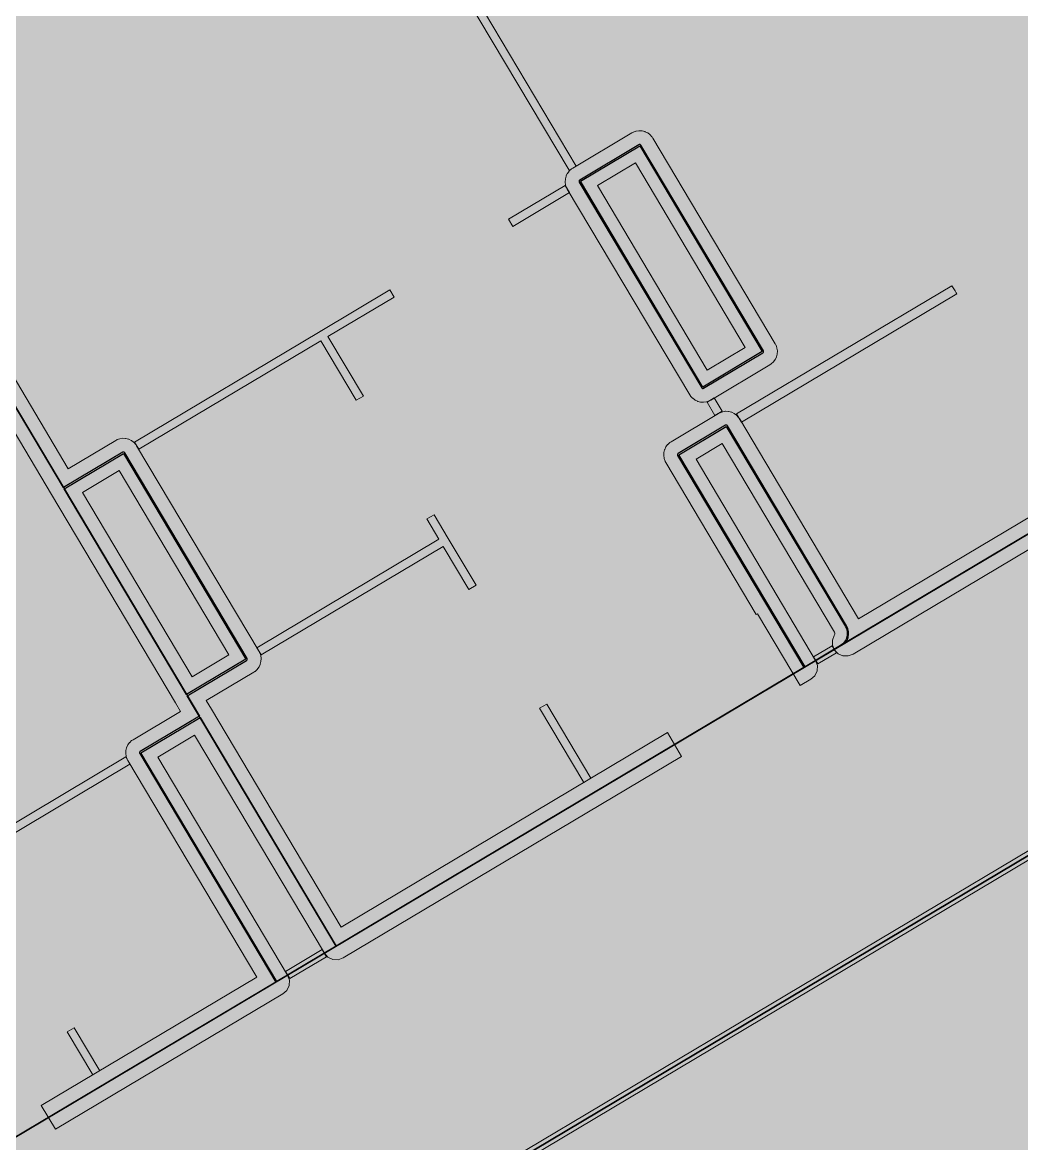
# Model space of a CAD drawing. Header units: millimetres. Extents: x 0 to 312583, y -208103 to 25097.
# Drawn here: x 166120 to 173354, y -44484 to -36372 of the extents above; entities that cross this region are included whole.
import ezdxf

# ---------------------------------------------------------------- set-up
doc = ezdxf.new("R2010")
doc.units = ezdxf.units.MM
doc.linetypes.add('Solid', pattern=[0])
for name, color, linetype, lineweight in [('Inner Walls', 5, 'Solid', 0), ('Room Walls', 47, 'Solid', 35), ('Service Area', 252, 'Solid', 25), ('Studio Apartment', 151, 'Solid', 25), ('Two-Bedroom Apartment', 1, 'Solid', 35)]:
    doc.layers.add(name, color=color, linetype=linetype, lineweight=lineweight)

msp = doc.modelspace()

# ---------------------------------------------------------------- hatches: boundary and pattern name
at = {"layer": 'Service Area', "linetype": 'Solid', "lineweight": 25}
for points in [[(170590, -37266), (171476, -38754), (171046, -39010), (170160, -37521)], [(176726, -38093), (186799, -55010), (185080, -56033), (176031, -40834), (159298, -50797), (158275, -49078)], [(170873, -39500), (171216, -39296), (172078, -40744), (172087, -40761), (172091, -40780), (172092, -40800), (172089, -40819), (172083, -40838), (172073, -40854), (172059, -40869), (172044, -40881), (171786, -41034)], [(166852, -39491), (167738, -40980), (167309, -41235), (166422, -39747)], [(178001, -44142), (171385, -48081), (169416, -44773), (176031, -40834), (176031, -40834)], [(167962, -43311), (166977, -41657), (167407, -41401), (168392, -43055)]]:
    msp.add_hatch(color=254, dxfattribs=at).paths.add_polyline_path(points, flags=0)
at = {"layer": 'Studio Apartment', "linetype": 'Solid', "lineweight": 25}
msp.add_hatch(color=252, dxfattribs=at).paths.add_polyline_path([(161080, -38447), (164453, -36439), (167402, -41392), (166972, -41648), (166971, -41649), (166969, -41651), (166968, -41652), (166968, -41654), (166967, -41656), (166968, -41658), (166968, -41660), (166969, -41662), (167954, -43316), (165019, -45063)], flags=0)
at = {"layer": 'Two-Bedroom Apartment', "linetype": 'Solid', "lineweight": 25}
h = msp.add_hatch(color=151, dxfattribs=at)
h.paths.add_polyline_path([(164453, -36439), (168190, -34213), (171927, -31988), (171929, -31987), (179403, -27537), (179403, -27537), (181629, -31275), (174154, -35725), (175866, -38605), (172130, -40829), (172083, -40857), (172091, -40843), (172092, -40841), (172099, -40823), (172099, -40821), (172102, -40801), (172102, -40799), (172101, -40780), (172101, -40778), (172096, -40759), (172096, -40757), (172087, -40739), (172087, -40738), (171225, -39291), (171224, -39289), (171222, -39288), (171221, -39287), (171219, -39286), (171217, -39286), (171215, -39286), (171213, -39286), (171211, -39287), (170868, -39492), (170866, -39493), (170865, -39494), (170864, -39496), (170863, -39498), (170863, -39500), (170863, -39502), (170863, -39504), (170864, -39505), (171777, -41039), (168392, -43055), (167314, -41244), (167743, -40988), (167745, -40987), (167746, -40986), (167747, -40984), (167748, -40982), (167748, -40980), (167748, -40978), (167748, -40976), (167747, -40974), (166861, -39486), (166859, -39484), (166858, -39483), (166856, -39482), (166854, -39481), (166852, -39481), (166850, -39481), (166849, -39482), (166847, -39482), (166417, -39738)], flags=0)
h.paths.add_polyline_path([(170584, -37257), (170155, -37513), (170153, -37514), (170152, -37515), (170151, -37517), (170150, -37519), (170150, -37521), (170150, -37523), (170151, -37525), (170151, -37527), (171038, -39015), (171039, -39017), (171040, -39018), (171042, -39019), (171044, -39020), (171046, -39020), (171048, -39020), (171050, -39019), (171051, -39019), (171481, -38763), (171483, -38762), (171484, -38760), (171485, -38759), (171486, -38757), (171486, -38755), (171486, -38753), (171485, -38751), (171485, -38749), (170598, -37260), (170597, -37259), (170596, -37258), (170594, -37257), (170592, -37256), (170590, -37256), (170588, -37256), (170586, -37256)], flags=0)

# ---------------------------------------------------------------- linework, layer by layer
at = {"layer": 'Inner Walls', "color": 47, "linetype": 'Solid', "lineweight": 15}
for p, q in [((164667, -36602), (166452, -39601)), ((166331, -39789), (164495, -36705)), ((170104, -37427), (170533, -37171)), ((170533, -37171), (170542, -37166)), ((170542, -37166), (170544, -37166)), ((170544, -37166), (170562, -37159)), ((170562, -37159), (170564, -37159)), ((170564, -37159), (170584, -37156)), ((170584, -37156), (170586, -37156)), ((170586, -37156), (170605, -37157)), ((170605, -37157), (170607, -37157)), ((170607, -37157), (170626, -37162)), ((170626, -37162), (170628, -37163)), ((170628, -37163), (170646, -37171)), ((170646, -37171), (170647, -37172)), ((170647, -37172), (170663, -37184)), ((170663, -37184), (170664, -37185)), ((170664, -37185), (170678, -37200)), ((170678, -37200), (170679, -37201)), ((170679, -37201), (170684, -37209)), ((170684, -37209), (171570, -38698)), ((170558, -37389), (170284, -37553)), ((171352, -38723), (170558, -37389)), ((170057, -37483), (170065, -37465)), ((170065, -37465), (170066, -37464)), ((170066, -37464), (170078, -37448)), ((170078, -37448), (170079, -37447)), ((170079, -37447), (170094, -37433)), ((170094, -37433), (170096, -37432)), ((170096, -37432), (170104, -37427)), ((170050, -37525), (170051, -37506)), ((170050, -37527), (170050, -37525)), ((170053, -37547), (170050, -37527)), ((170051, -37504), (170056, -37485)), ((170051, -37506), (170051, -37504)), ((170053, -37549), (170053, -37547)), ((170060, -37567), (170053, -37549)), ((170056, -37485), (170057, -37483)), ((170284, -37553), (171078, -38887)), ((170061, -37569), (170060, -37567)), ((170065, -37578), (170061, -37569)), ((170952, -39066), (170065, -37578)), ((172173, -40687), (175729, -38570)), ((175918, -38691), (172134, -40943)), ((171078, -38887), (171352, -38723)), ((171570, -38698), (171575, -38707)), ((171575, -38707), (171576, -38708)), ((171576, -38708), (171582, -38727)), ((171584, -38772), (171580, -38791)), ((171582, -38727), (171583, -38729)), ((171583, -38729), (171586, -38748)), ((171585, -38770), (171584, -38772)), ((171586, -38750), (171585, -38770)), ((171586, -38748), (171586, -38750)), ((171532, -38849), (171103, -39105)), ((171540, -38843), (171532, -38849)), ((171542, -38842), (171540, -38843)), ((171557, -38829), (171542, -38842)), ((171558, -38828), (171557, -38829)), ((171570, -38812), (171558, -38828)), ((171571, -38810), (171570, -38812)), ((171579, -38793), (171571, -38810)), ((171580, -38791), (171579, -38793)), ((170957, -39074), (170952, -39066)), ((170958, -39076), (170957, -39074)), ((170971, -39091), (170958, -39076)), ((170973, -39092), (170971, -39091)), ((170989, -39104), (170973, -39092)), ((170990, -39105), (170989, -39104)), ((171008, -39113), (170990, -39105)), ((171010, -39114), (171008, -39113)), ((171029, -39119), (171010, -39114)), ((171031, -39119), (171029, -39119)), ((171050, -39120), (171031, -39119)), ((171052, -39120), (171050, -39120)), ((171072, -39117), (171052, -39120)), ((171074, -39117), (171072, -39117)), ((171092, -39110), (171074, -39117)), ((171094, -39109), (171092, -39110)), ((171103, -39105), (171094, -39109)), ((170816, -39406), (171160, -39201)), ((171160, -39201), (171169, -39197)), ((171169, -39197), (171171, -39196)), ((171171, -39196), (171189, -39189)), ((171189, -39189), (171191, -39189)), ((171191, -39189), (171210, -39186)), ((171210, -39186), (171212, -39186)), ((171212, -39186), (171232, -39187)), ((171232, -39187), (171234, -39187)), ((171234, -39187), (171253, -39192)), ((171253, -39192), (171255, -39193)), ((171255, -39193), (171272, -39201)), ((171272, -39201), (171274, -39202)), ((171274, -39202), (171290, -39214)), ((171290, -39214), (171291, -39215)), ((171291, -39215), (171304, -39230)), ((171304, -39230), (171305, -39231)), ((171305, -39231), (171311, -39239)), ((171311, -39239), (172173, -40687)), ((166452, -39601), (166796, -39396)), ((166796, -39396), (166804, -39392)), ((166804, -39392), (166806, -39391)), ((166806, -39391), (166825, -39384)), ((166825, -39384), (166826, -39384)), ((166826, -39384), (166846, -39381)), ((166846, -39381), (166848, -39381)), ((166848, -39381), (166867, -39382)), ((166867, -39382), (166869, -39382)), ((166869, -39382), (166888, -39387)), ((166888, -39387), (166890, -39388)), ((166890, -39388), (166908, -39396)), ((166908, -39396), (166910, -39397)), ((166910, -39397), (166925, -39409)), ((166925, -39409), (166927, -39410)), ((166927, -39410), (166940, -39425)), ((166940, -39425), (166941, -39427)), ((170791, -39427), (170792, -39426)), ((170792, -39426), (170807, -39412)), ((170807, -39412), (170808, -39411)), ((170808, -39411), (170816, -39406)), ((171185, -39419), (170997, -39531)), ((171999, -40785), (171185, -39419)), ((166941, -39427), (166946, -39435)), ((166946, -39435), (167833, -40923)), ((170763, -39504), (170764, -39485)), ((170763, -39506), (170763, -39504)), ((170766, -39526), (170763, -39506)), ((170764, -39483), (170769, -39464)), ((170764, -39485), (170764, -39483)), ((170769, -39464), (170770, -39462)), ((170770, -39462), (170778, -39444)), ((170778, -39444), (170779, -39443)), ((170779, -39443), (170791, -39427)), ((170766, -39528), (170766, -39526)), ((170773, -39546), (170766, -39528)), ((170774, -39548), (170773, -39546)), ((170778, -39557), (170774, -39548)), ((171433, -40656), (170778, -39557)), ((170997, -39531), (171863, -40988)), ((166821, -39615), (166554, -39773)), ((167615, -40948), (166821, -39615)), ((167228, -41295), (166331, -39789)), ((166554, -39773), (167348, -41107)), ((171442, -40651), (171433, -40656)), ((171751, -41171), (171442, -40651)), ((171996, -40807), (172001, -40799)), ((172001, -40791), (171999, -40785)), ((172002, -40793), (172001, -40791)), ((172001, -40799), (172002, -40797)), ((172002, -40795), (172002, -40793)), ((172002, -40797), (172002, -40795)), ((171984, -40842), (171996, -40807)), ((171985, -40879), (171984, -40842)), ((172000, -40914), (171985, -40879)), ((167348, -41107), (167615, -40948)), ((167833, -40923), (167837, -40932)), ((167837, -40932), (167838, -40934)), ((167838, -40934), (167845, -40952)), ((167845, -40952), (167845, -40954)), ((167845, -40954), (167848, -40974)), ((172026, -40940), (172000, -40914)), ((172061, -40955), (172026, -40940)), ((172098, -40956), (172061, -40955)), ((172134, -40943), (172098, -40956)), ((167832, -41037), (167820, -41053)), ((167833, -41036), (167832, -41037)), ((167841, -41018), (167833, -41036)), ((167842, -41016), (167841, -41018)), ((167847, -40997), (167842, -41016)), ((167848, -40976), (167847, -40995)), ((167847, -40995), (167847, -40997)), ((167848, -40974), (167848, -40976)), ((171863, -40988), (171876, -41025)), ((171876, -41025), (171874, -41064)), ((167795, -41074), (167451, -41279)), ((167803, -41069), (167795, -41074)), ((167804, -41068), (167803, -41069)), ((167819, -41054), (167804, -41068)), ((167820, -41053), (167819, -41054)), ((171828, -41125), (171751, -41171)), ((171857, -41099), (171828, -41125)), ((171874, -41064), (171857, -41099)), ((167451, -41279), (167488, -41341)), ((166921, -41562), (167265, -41357)), ((167265, -41357), (167228, -41295)), ((167488, -41341), (168427, -42918)), ((167367, -41529), (167101, -41688)), ((168306, -43106), (167367, -41529)), ((168427, -42918), (170790, -41511)), ((170790, -41511), (170892, -41683)), ((166874, -41618), (166883, -41601)), ((166883, -41601), (166884, -41599)), ((166884, -41599), (166896, -41583)), ((166896, -41583), (166897, -41582)), ((166897, -41582), (166911, -41569)), ((166911, -41569), (166913, -41567)), ((166913, -41567), (166921, -41562)), ((166868, -41661), (166869, -41641)), ((166868, -41663), (166868, -41661)), ((166871, -41682), (166868, -41663)), ((166869, -41639), (166874, -41620)), ((166869, -41641), (166869, -41639)), ((166871, -41684), (166871, -41682)), ((166878, -41702), (166871, -41684)), ((166874, -41620), (166874, -41618)), ((167101, -41688), (168040, -43265)), ((170892, -41683), (168443, -43141)), ((166878, -41704), (166878, -41702)), ((166883, -41713), (166878, -41704)), ((167817, -43281), (166883, -41713)), ((168332, -43135), (168306, -43106)), ((168367, -43152), (168332, -43135)), ((168406, -43154), (168367, -43152)), ((168443, -43141), (168406, -43154)), ((166257, -44209), (167817, -43281)), ((168040, -43265), (168053, -43301)), ((168053, -43301), (168051, -43340)), ((168034, -43376), (168005, -43402)), ((168051, -43340), (168034, -43376)), ((168005, -43402), (166359, -44381)), ((166359, -44381), (166257, -44209))]:
    msp.add_line(p, q, dxfattribs=at)
for p in [(166331, -39789), (167228, -41295), (167488, -41341)]:
    msp.add_point(p, dxfattribs=at)
at = {"layer": 'Room Walls', "color": 47, "linetype": 'Solid', "lineweight": 9}
for p, q in [((170078, -37442), (168293, -34443)), ((168344, -34413), (170129, -37412)), ((170129, -37412), (170078, -37442)), ((169640, -37796), (170050, -37552)), ((170050, -37552), (170081, -37603)), ((170081, -37603), (169671, -37848)), ((169671, -37848), (169640, -37796)), ((171290, -39205), (172850, -38277)), ((172850, -38277), (172872, -38314)), ((168276, -38608), (168781, -38308)), ((168811, -38359), (168332, -38645)), ((168781, -38308), (168811, -38359)), ((172885, -38337), (171326, -39265)), ((172872, -38314), (172880, -38328)), ((172880, -38328), (172885, -38337)), ((166931, -39409), (168276, -38608)), ((168281, -38675), (166962, -39460)), ((168537, -39106), (168281, -38675)), ((168332, -38645), (168589, -39076)), ((168589, -39076), (168537, -39106)), ((171077, -39120), (171128, -39089)), ((171128, -39089), (171186, -39186)), ((171134, -39217), (171077, -39120)), ((171186, -39186), (171134, -39217)), ((171321, -39257), (171290, -39205)), ((171326, -39265), (171321, -39257)), ((166962, -39460), (166931, -39409)), ((169049, -39965), (169100, -39935)), ((169136, -40112), (169049, -39965)), ((169100, -39935), (169203, -40107)), ((167817, -40898), (169136, -40112)), ((169203, -40107), (169404, -40445)), ((169167, -40164), (167848, -40949)), ((169353, -40476), (169167, -40164)), ((169404, -40445), (169353, -40476)), ((169485, -44697), (176016, -40808)), ((176021, -40875), (169515, -44748)), ((171848, -40962), (171982, -40882)), ((171982, -40882), (172013, -40934)), ((167833, -40923), (167817, -40898)), ((167848, -40949), (167833, -40923)), ((171879, -41014), (171848, -40962)), ((172013, -40934), (171879, -41014)), ((169864, -41335), (169916, -41305)), ((170184, -41872), (169864, -41335)), ((169916, -41305), (170235, -41841)), ((165705, -42379), (166868, -41687)), ((166868, -41687), (166883, -41713)), ((166898, -41739), (165762, -42415)), ((166883, -41713), (166898, -41739)), ((170235, -41841), (170184, -41872)), ((168024, -43239), (168291, -43080)), ((168321, -43132), (168055, -43290)), ((168291, -43080), (168321, -43132)), ((168055, -43290), (168024, -43239)), ((166443, -43677), (166495, -43646)), ((166629, -43988), (166443, -43677)), ((166495, -43646), (166680, -43958)), ((166680, -43958), (166629, -43988))]:
    msp.add_line(p, q, dxfattribs=at)
for p in [(168276, -38608), (171321, -39257)]:
    msp.add_point(p, dxfattribs=at)
at = {"layer": 'Service Area', "color": 254, "linetype": 'Solid', "lineweight": 25}
for p, q in [((170160, -37521), (170590, -37266)), ((170590, -37266), (171476, -38754)), ((171046, -39010), (170160, -37521)), ((158275, -49078), (176726, -38093)), ((171476, -38754), (171046, -39010)), ((170873, -39500), (171216, -39296)), ((171216, -39296), (172078, -40744)), ((166422, -39747), (166852, -39491)), ((166852, -39491), (167738, -40980)), ((171786, -41034), (170873, -39500)), ((167309, -41235), (166422, -39747)), ((172078, -40744), (172087, -40761)), ((172087, -40761), (172091, -40780)), ((172092, -40800), (172089, -40819)), ((172091, -40780), (172092, -40800)), ((176031, -40834), (159298, -50797)), ((169416, -44773), (176031, -40834)), ((172044, -40881), (171786, -41034)), ((172059, -40869), (172044, -40881)), ((172073, -40854), (172059, -40869)), ((172083, -40838), (172073, -40854)), ((172089, -40819), (172083, -40838)), ((167738, -40980), (167309, -41235)), ((166977, -41657), (167407, -41401)), ((167407, -41401), (168392, -43055)), ((167962, -43311), (166977, -41657)), ((168392, -43055), (167962, -43311))]:
    msp.add_line(p, q, dxfattribs=at)
at = {"layer": 'Studio Apartment', "color": 252, "linetype": 'Solid', "lineweight": 25}
for p, q in [((164453, -36439), (167402, -41392)), ((167402, -41392), (166972, -41648)), ((166968, -41654), (166967, -41656)), ((166967, -41656), (166968, -41658)), ((166969, -41651), (166968, -41652)), ((166968, -41652), (166968, -41654)), ((166968, -41658), (166968, -41660)), ((166968, -41660), (166969, -41662)), ((166971, -41649), (166969, -41651)), ((166969, -41662), (167954, -43316)), ((166972, -41648), (166971, -41649)), ((167954, -43316), (165019, -45063))]:
    msp.add_line(p, q, dxfattribs=at)
at = {"layer": 'Two-Bedroom Apartment', "color": 151, "linetype": 'Solid', "lineweight": 25}
for p, q in [((166417, -39738), (164453, -36439)), ((170584, -37257), (170155, -37513)), ((170586, -37256), (170584, -37257)), ((170588, -37256), (170586, -37256)), ((170590, -37256), (170588, -37256)), ((170592, -37256), (170590, -37256)), ((170594, -37257), (170592, -37256)), ((170596, -37258), (170594, -37257)), ((170597, -37259), (170596, -37258)), ((170598, -37260), (170597, -37259)), ((171485, -38749), (170598, -37260)), ((170151, -37517), (170150, -37519)), ((170150, -37519), (170150, -37521)), ((170150, -37521), (170150, -37523)), ((170150, -37523), (170151, -37525)), ((170152, -37515), (170151, -37517)), ((170151, -37525), (170151, -37527)), ((170151, -37527), (171038, -39015)), ((170153, -37514), (170152, -37515)), ((170155, -37513), (170153, -37514)), ((175866, -38605), (172130, -40829)), ((171051, -39019), (171481, -38763)), ((171481, -38763), (171483, -38762)), ((171483, -38762), (171484, -38760)), ((171484, -38760), (171485, -38759)), ((171485, -38751), (171485, -38749)), ((171486, -38753), (171485, -38751)), ((171485, -38759), (171486, -38757)), ((171486, -38755), (171486, -38753)), ((171486, -38757), (171486, -38755)), ((171038, -39015), (171039, -39017)), ((171039, -39017), (171040, -39018)), ((171040, -39018), (171042, -39019)), ((171042, -39019), (171044, -39020)), ((171044, -39020), (171046, -39020)), ((171046, -39020), (171048, -39020)), ((171048, -39020), (171050, -39019)), ((171050, -39019), (171051, -39019)), ((171211, -39287), (170868, -39492)), ((171213, -39286), (171211, -39287)), ((171215, -39286), (171213, -39286)), ((171217, -39286), (171215, -39286)), ((171219, -39286), (171217, -39286)), ((171221, -39287), (171219, -39286)), ((171222, -39288), (171221, -39287)), ((171224, -39289), (171222, -39288)), ((171225, -39291), (171224, -39289)), ((172087, -40738), (171225, -39291)), ((166847, -39482), (166417, -39738)), ((166849, -39482), (166847, -39482)), ((166850, -39481), (166849, -39482)), ((166852, -39481), (166850, -39481)), ((166854, -39481), (166852, -39481)), ((166856, -39482), (166854, -39481)), ((166858, -39483), (166856, -39482)), ((166859, -39484), (166858, -39483)), ((166861, -39486), (166859, -39484)), ((167747, -40974), (166861, -39486)), ((170864, -39496), (170863, -39498)), ((170863, -39498), (170863, -39500)), ((170863, -39500), (170863, -39502)), ((170863, -39502), (170863, -39504)), ((170863, -39504), (170864, -39505)), ((170865, -39494), (170864, -39496)), ((170864, -39505), (171777, -41039)), ((170866, -39493), (170865, -39494)), ((170868, -39492), (170866, -39493)), ((172087, -40739), (172087, -40738)), ((172096, -40757), (172087, -40739)), ((172096, -40759), (172096, -40757)), ((172101, -40778), (172096, -40759)), ((172099, -40821), (172102, -40801)), ((172101, -40780), (172101, -40778)), ((172102, -40799), (172101, -40780)), ((172102, -40801), (172102, -40799)), ((172130, -40829), (172083, -40857)), ((172083, -40857), (172091, -40843)), ((172091, -40843), (172092, -40841)), ((172092, -40841), (172099, -40823)), ((172099, -40823), (172099, -40821)), ((167314, -41244), (167743, -40988)), ((167743, -40988), (167745, -40987)), ((167745, -40987), (167746, -40986)), ((167746, -40986), (167747, -40984)), ((167748, -40976), (167747, -40974)), ((167747, -40984), (167748, -40982)), ((167748, -40978), (167748, -40976)), ((167748, -40980), (167748, -40978)), ((167748, -40982), (167748, -40980)), ((171777, -41039), (168392, -43055)), ((168392, -43055), (167314, -41244))]:
    msp.add_line(p, q, dxfattribs=at)

doc.saveas('drawing.dxf')
